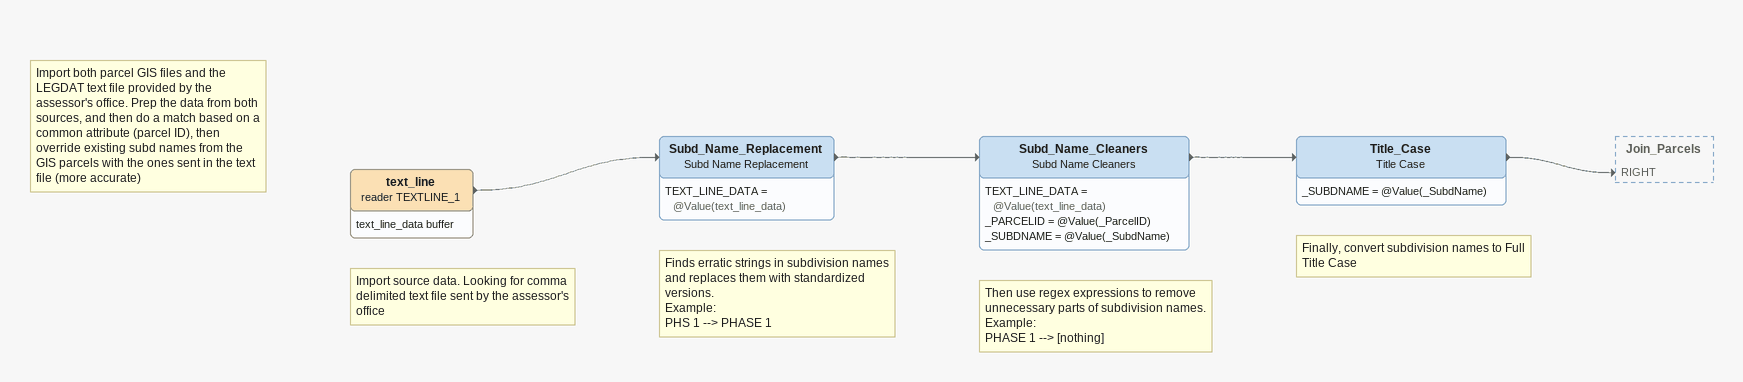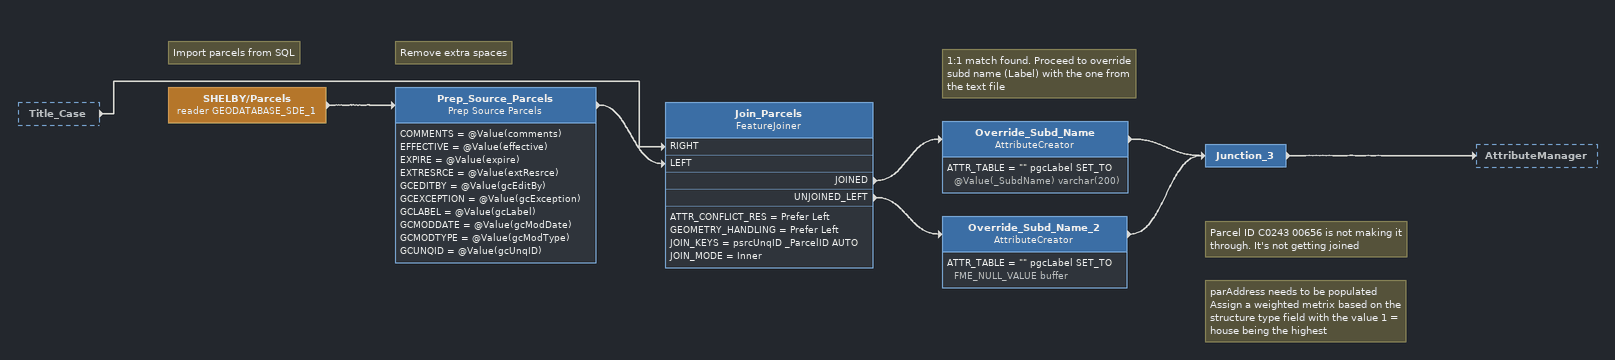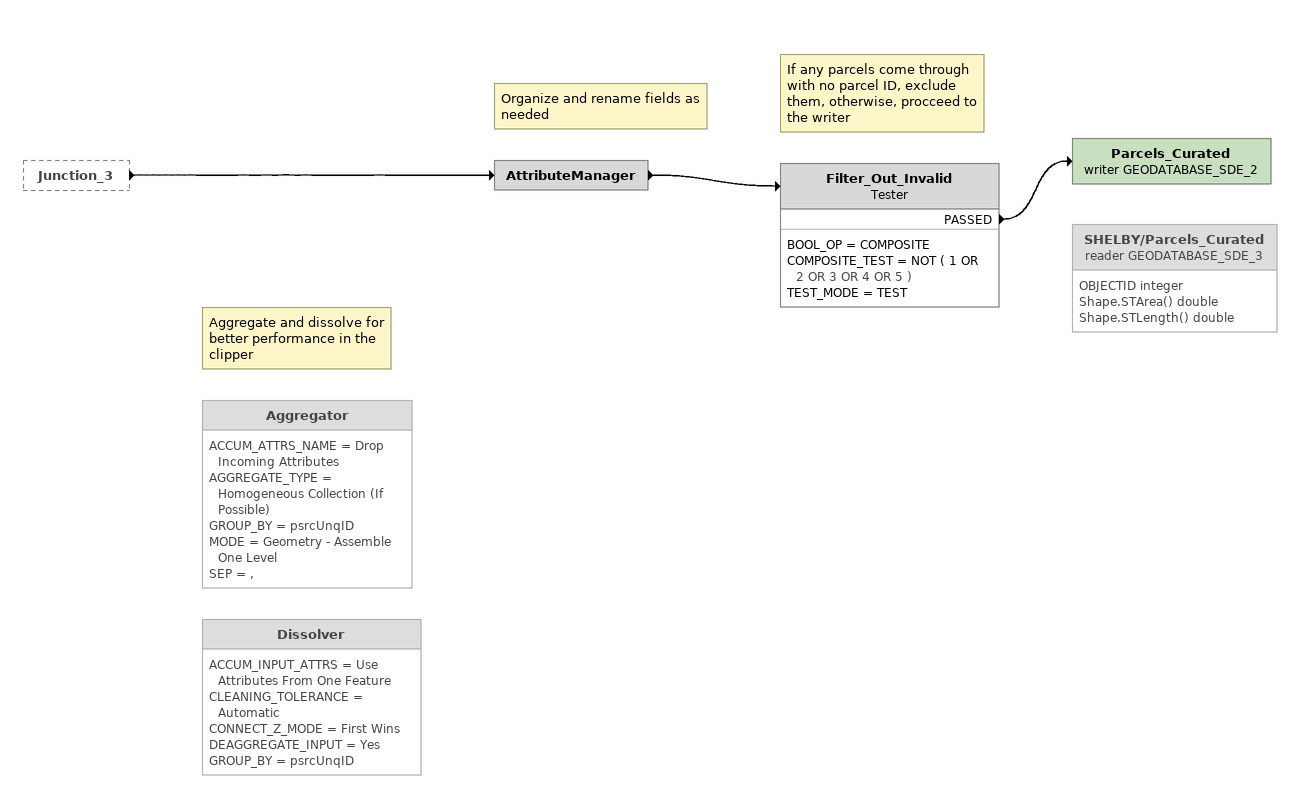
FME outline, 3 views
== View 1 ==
Note: Import both parcel GIS files and the LEGDAT text file provided by the assessor's office. Prep the data from both sources, and then do a match based on a common attribute (parcel ID), then override existing subd names from the GIS parcels with the ones sent in the text file (more accurate)
Note: Import source data. Looking for comma delimited text file sent by the assessor's office
text_line (reader TEXTLINE_1)
    attributes: text_line_data buffer
    -> Subd_Name_Replacement
Note: Finds erratic strings in subdivision names and replaces them with standardized versions. / Example: / PHS 1 --> PHASE 1
Subd_Name_Replacement: Subd Name Replacement
    TEXT_LINE_DATA = @Value(text_line_data)
    -> Subd_Name_Cleaners
Note: Then use regex expressions to remove unnecessary parts of subdivision names. / Example: / PHASE 1 --> [nothing]
Subd_Name_Cleaners: Subd Name Cleaners
    TEXT_LINE_DATA = @Value(text_line_data)
    _PARCELID = @Value(_ParcelID)
    _SUBDNAME = @Value(_SubdName)
    -> Title_Case
Note: Finally, convert subdivision names to Full Title Case
Title_Case: Title Case
    _SUBDNAME = @Value(_SubdName)
    -> Join_Parcels [RIGHT]

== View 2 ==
Title_Case [outside]
    -> Join_Parcels [RIGHT]
Note: Import parcels from SQL
SHELBY/Parcels (reader GEODATABASE_SDE_1)
    -> Prep_Source_Parcels
Note: Remove extra spaces
Prep_Source_Parcels: Prep Source Parcels
    COMMENTS = @Value(comments)
    EFFECTIVE = @Value(effective)
    EXPIRE = @Value(expire)
    EXTRESRCE = @Value(extResrce)
    GCEDITBY = @Value(gcEditBy)
    GCEXCEPTION = @Value(gcException)
    GCLABEL = @Value(gcLabel)
    GCMODDATE = @Value(gcModDate)
    GCMODTYPE = @Value(gcModType)
    GCUNQID = @Value(gcUnqID)
    -> Join_Parcels [LEFT]
Join_Parcels: FeatureJoiner
    ATTR_CONFLICT_RES = Prefer Left
    GEOMETRY_HANDLING = Prefer Left
    JOIN_KEYS = psrcUnqID _ParcelID AUTO
    JOIN_MODE = Inner
    JOINED -> Override_Subd_Name
    UNJOINED_LEFT -> Override_Subd_Name_2
Note: 1:1 match found. Proceed to override subd name (Label) with the one from the text file
Override_Subd_Name: AttributeCreator
    ATTR_TABLE = "" pgcLabel SET_TO @Value(_SubdName) varchar(200)
    -> Junction_3
Override_Subd_Name_2: AttributeCreator
    ATTR_TABLE = "" pgcLabel SET_TO FME_NULL_VALUE buffer
    -> Junction_3
Note: Parcel ID C0243 00656 is not making it through. It's not getting joined
Note: parAddress needs to be populated / Assign a weighted metrix based on the structure type field with the value 1 = house being the highest
Junction_3
    -> AttributeManager

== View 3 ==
Junction_3 [outside]
    -> AttributeManager
Note: Organize and rename fields as needed
AttributeManager
    -> Filter_Out_Invalid
Note: If any parcels come through with no parcel ID, exclude them, otherwise, procceed to the writer
Filter_Out_Invalid: Tester
    BOOL_OP = COMPOSITE
    COMPOSITE_TEST = NOT ( 1 OR 2 OR 3 OR 4 OR 5 )
    TEST_MODE = TEST
    PASSED -> Parcels_Curated (writer GEODATABASE_SDE_2)
Parcels_Curated (writer GEODATABASE_SDE_2)
Note: Aggregate and dissolve for better performance in the clipper
Aggregator [off]
    ACCUM_ATTRS_NAME = Drop Incoming Attributes
    AGGREGATE_TYPE = Homogeneous Collection (If Possible)
    GROUP_BY = psrcUnqID
    MODE = Geometry - Assemble One Level
    SEP = ,
Dissolver [off]
    ACCUM_INPUT_ATTRS = Use Attributes From One Feature
    CLEANING_TOLERANCE = Automatic
    CONNECT_Z_MODE = First Wins
    DEAGGREGATE_INPUT = Yes
    GROUP_BY = psrcUnqID
SHELBY/Parcels_Curated (reader GEODATABASE_SDE_3) [off]
    attributes: OBJECTID integer, Shape.STArea() double, Shape.STLength() double
